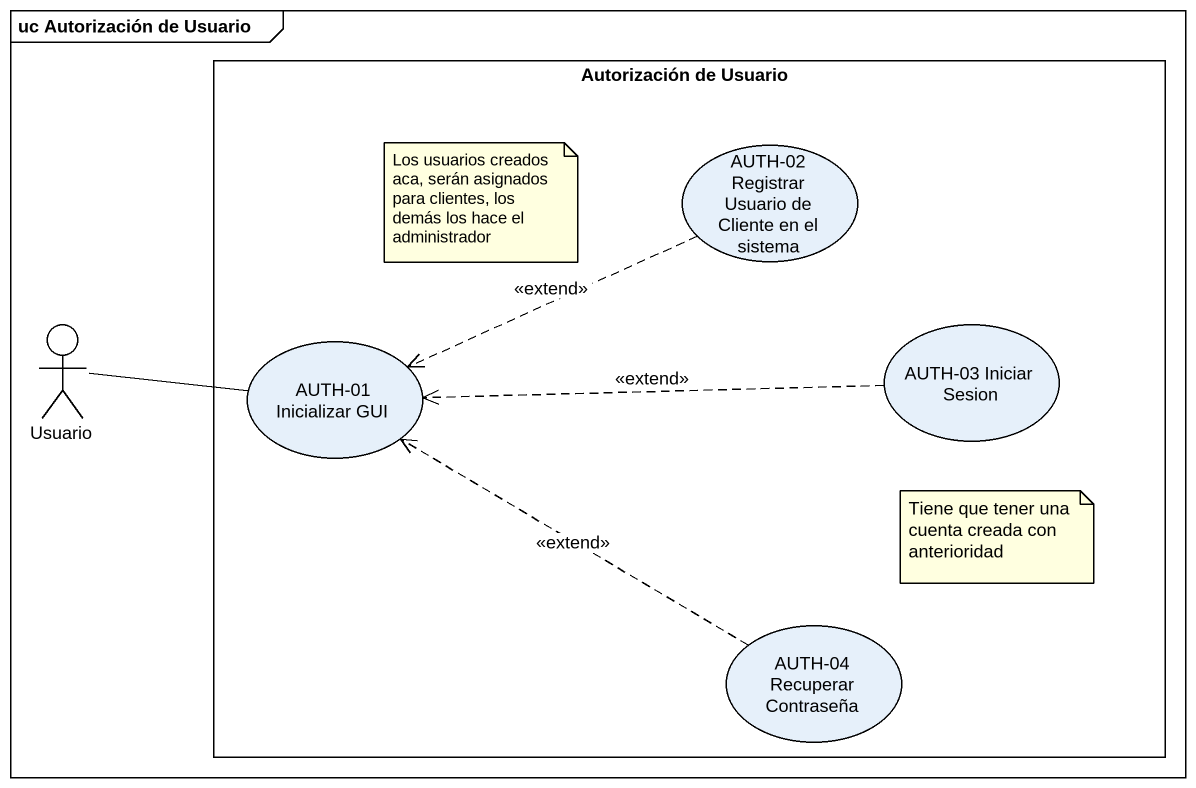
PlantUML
@startuml
mainframe uc Autorización de Usuario
rectangle "Autorización de Usuario" as Autorización_de_Usuario {
  usecase "AUTH-02 Registrar Usuario de Cliente en el sistema" as AUTH_02_Registrar_Usuario
  usecase "AUTH-01 Inicializar GUI" as AUTH_01_Inicializar_GUI
  usecase "AUTH-03 Iniciar Sesion" as AUTH_03_Iniciar_Sesion
  usecase "AUTH-04 Recuperar Contraseña" as AUTH_04_Recuperar_Contraseña
}
actor Usuario
AUTH_02_Registrar_Usuario .left.> AUTH_01_Inicializar_GUI : <<extend>>
Usuario -right- AUTH_01_Inicializar_GUI
AUTH_03_Iniciar_Sesion .left.> AUTH_01_Inicializar_GUI : <<extend>>
AUTH_04_Recuperar_Contraseña .left.> AUTH_01_Inicializar_GUI : <<extend>>
note as N1
  Los usuarios creados aca, serán asignados para clientes, los demás los hace el administrador
end note
note as N2
  Tiene que tener una cuenta creada con anterioridad
end note
@enduml
